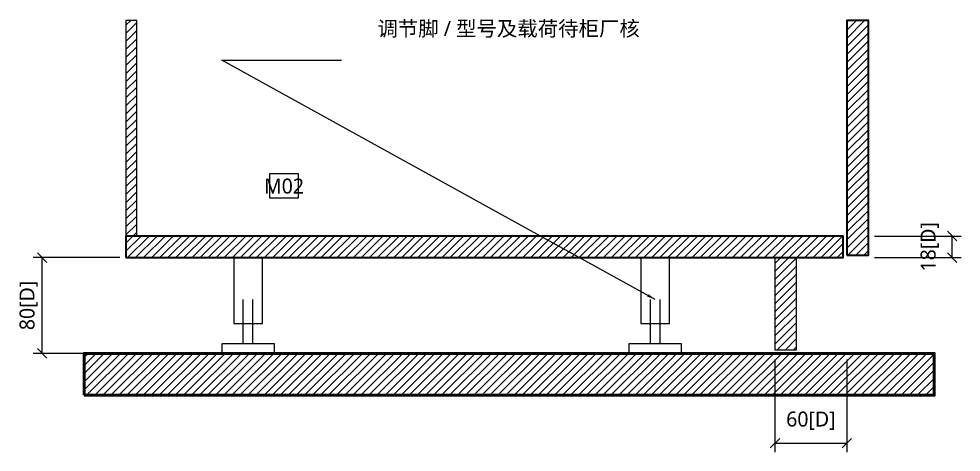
# Model space of a CAD drawing. Header units: millimetres. Extents: x -49496 to 320171, y -10186 to 2697.
# Drawn here: x 279911 to 280698, y -82 to 279 of the extents above; entities that cross this region are included whole.
import ezdxf
from ezdxf.enums import TextEntityAlignment as Align

# ---------------------------------------------------------------- set-up
doc = ezdxf.new("R2010")
doc.units = ezdxf.units.MM
for name, color, linetype, lineweight in [('A-DETAIL', 7, 'Continuous', 18), ('A-DIM', 7, 'Continuous', 13), ('A-HATCH', 8, 'Continuous', 9), ('A-MATERIAL', 7, 'Continuous', 13), ('A-OUTLINE', 7, 'Continuous', 35), ('A-SYMBOL', 7, 'Continuous', 18), ('A-TEXT', 7, 'Continuous', 13), ('A-WALL', 7, 'Continuous', 50)]:
    doc.layers.add(name, color=color, linetype=linetype, lineweight=lineweight)
doc.styles.add('CN', font='NotoSansCJK-Regular.ttc')
doc.styles.add('OpenSansCondensed-Light', font='OpenSansCondensed-Light.ttf')
doc.dimstyles.new('EZDXF', dxfattribs={"dimtxt": 0.25, "dimasz": 0.175, "dimexe": 0.375, "dimexo": 0.125, "dimgap": 0.1, "dimtad": 1, "dimlfac": 100, "dimzin": 12, "dimdsep": 46, "dimtxsty": 'OpenSansCondensed-Light', "dimblk": 'ARCHTICK', "dimcen": 2.5, "dimazin": 3, "dimtfac": 0.5, "dimtmove": 2, "dimatfit": 3, "dimarcsym": 0})

# ---------------------------------------------------------------- blocks, each defined once
blk = doc.blocks.new('_ARCHTICK')
at = {"color": 0, "linetype": 'ByBlock', "const_width": 0.15}
blk.add_lwpolyline([(-0.5, -0.5), (0.5, 0.5)], dxfattribs=at)

msp = doc.modelspace()

# ---------------------------------------------------------------- hatches: boundary and pattern name
at = {"layer": 'A-HATCH'}
h = msp.add_hatch(dxfattribs=at)
h.set_pattern_fill('ANSI31', scale=1.5)
h.paths.add_polyline_path([(280000, 98), (280009, 98), (280009, 278), (280000, 278)])
h = msp.add_hatch(dxfattribs=at)
h.set_pattern_fill('ANSI31', scale=1.5)
h.paths.add_polyline_path([(280602, 82), (280620, 82), (280620, 278), (280602, 278)])
h = msp.add_hatch(dxfattribs=at)
h.set_pattern_fill('ANSI31', scale=1.5)
h.paths.add_polyline_path([(280000, 80), (280599, 80), (280599, 98), (280000, 98)])
h = msp.add_hatch(dxfattribs=at)
h.set_pattern_fill('ANSI31', scale=1.5)
h.paths.add_polyline_path([(280542, 3), (280560, 3), (280560, 80), (280542, 80)])
h = msp.add_hatch(dxfattribs=at)
h.set_pattern_fill('ANSI31', scale=1.5)
h.paths.add_polyline_path([(279965, -35), (280675, -35), (280675, 0), (279965, 0)])

# ---------------------------------------------------------------- linework, layer by layer
at = {"layer": 'A-DETAIL'}
for points in [[(280000, 98), (280009, 98), (280009, 278), (280000, 278)], [(280090, 25), (280114, 25), (280114, 80), (280090, 80)], [(280430, 25), (280454, 25), (280454, 80), (280430, 80)], [(280542, 3), (280560, 3), (280560, 80), (280542, 80)]]:
    msp.add_lwpolyline(points, close=True, dxfattribs=at)
at = {"layer": 'A-MATERIAL'}
msp.add_lwpolyline([(280120, 130), (280144, 130), (280144, 150), (280120, 150)], close=True, dxfattribs=at)
at = {"layer": 'A-OUTLINE'}
for points in [[(280602, 82), (280620, 82), (280620, 278), (280602, 278)], [(280000, 80), (280599, 80), (280599, 98), (280000, 98)]]:
    msp.add_lwpolyline(points, close=True, dxfattribs=at)
at = {"layer": 'A-SYMBOL'}
for p, q in [((280098, 8), (280098, 45)), ((280106, 8), (280106, 45)), ((280438, 8), (280438, 45)), ((280446, 8), (280446, 45))]:
    msp.add_line(p, q, dxfattribs=at)
for points in [[(280080, 0), (280124, 0), (280124, 8), (280080, 8)], [(280420, 0), (280464, 0), (280464, 8), (280420, 8)]]:
    msp.add_lwpolyline(points, close=True, dxfattribs=at)
at = {"layer": 'A-WALL'}
msp.add_lwpolyline([(279965, -35), (280675, -35), (280675, 0), (279965, 0)], close=True, dxfattribs=at)

# ---------------------------------------------------------------- texts
at = {"layer": 'A-MATERIAL', "style": 'CN'}
msp.add_text('M02', height=12.5, dxfattribs=at).set_placement((280132, 133.5), align=Align.CENTER)
at = {"layer": 'A-TEXT', "style": 'CN'}
msp.add_text('调节脚 / 型号及载荷待柜厂核', height=12.5, dxfattribs=at).set_placement((280210, 265))

# ---------------------------------------------------------------- dimensions: what is measured, and where the dimension line sits
at = {"layer": 'A-DIM'}
for base, p1, p2 in [((280690, 80), (280620, 80), (280620, 98)), ((279930, 0), (280000, 0), (280000, 80))]:
    msp.add_linear_dim(base=base, p1=p1, p2=p2, angle=90, dimstyle='EZDXF', override={"dimscale": 5, "dimtxt": 2.5, "dimasz": 2, "dimexe": 1.5, "dimexo": 1, "dimgap": 1, "dimtad": 1, "dimdec": 0, "dimlfac": 1, "dimzin": 8, "dimpost": '<>[D]', "dimtxsty": 'CN', "dimtsz": 0.8, "dimclrd": 0, "dimclre": 0, "dimclrt": 0}, dxfattribs=at).render()
msp.add_linear_dim(base=(280542, -75), p1=(280542, 0), p2=(280602, 0), dimstyle='EZDXF', override={"dimscale": 5, "dimtxt": 2.5, "dimasz": 2, "dimexe": 1.5, "dimexo": 1, "dimgap": 1, "dimtad": 1, "dimdec": 0, "dimlfac": 1, "dimzin": 8, "dimpost": '<>[D]', "dimtxsty": 'CN', "dimtsz": 0.8, "dimclrd": 0, "dimclre": 0, "dimclrt": 0}, dxfattribs=at).render()

# ---------------------------------------------------------------- leaders
at = {"layer": 'A-SYMBOL'}
msp.add_leader([(280442, 45), (280080, 245), (280180, 245)], dimstyle='EZDXF', override={"dimscale": 5, "dimasz": 1.4}, dxfattribs=at)

doc.saveas('drawing.dxf')
